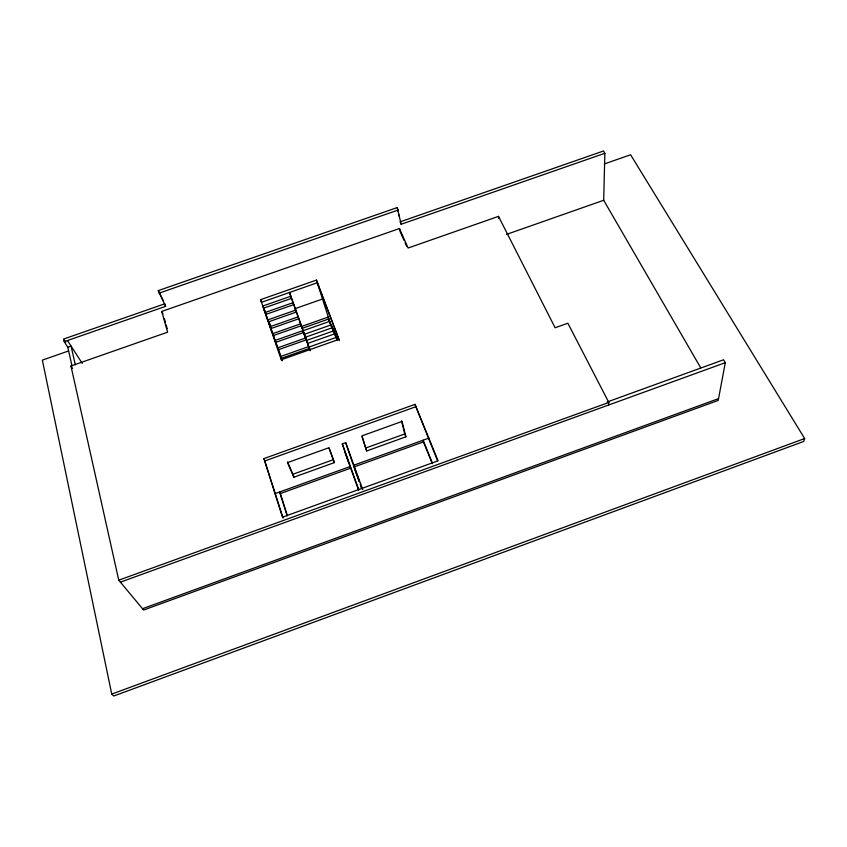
<?xml version="1.0" encoding="UTF-8"?>
<svg xmlns="http://www.w3.org/2000/svg" width="847" height="847" viewBox="0 0 847 847"><rect width="100%" height="100%" fill="white"/><g stroke="black" fill="none" stroke-linecap="round" stroke-linejoin="round"><path stroke-width="1.27" d="M604.864 153.275L401.15 224.264L400.07 221.861L603.498 150.999L604.864 153.275L603.689 200.284L506.495 234.407M608.728 404.982L608.824 402.452L567.85 323.215L555.113 327.768L498.491 216.377L408.095 248.012L399.456 228.531L161.724 311.431L167.611 332.172L70.947 365.999L118.76 580.184L143.63 610.041L718.214 400.419L725.297 362.685L723.571 359.784L607.183 401.997M604.377 163.926L630.602 154.768L804.65 438.534L803.718 441.446L113.784 696.001L111.74 694.095L42.35 360.123L68.575 350.965M111.74 694.095L804.65 438.534M142.518 608.718L718.552 398.619M118.76 580.184L608.824 402.452M120.401 582.154L725.297 362.685M274.957 493.685L350.086 466.559L358.662 490.392M429.058 438.047L353.4 465.363L359.234 481.424M287.228 515.918L279.605 492.001L280.336 493.568L350.647 468.169L342.283 443.913L345.703 442.685L362.76 489.651M353.951 466.983L423.468 441.869L423.087 440.207L432.446 463.267M263.957 458.576L414.977 404.379L438.058 460.8L282.475 517.199L263.957 458.576L283.131 518.12M264.815 460.948L416.459 406.507M287.504 461.88L292.893 474.256L333.337 459.677L329.144 448.201M366.698 450.953L361.976 435.845L402.05 421.435L405.893 436.819L366.698 450.953L365.618 448.052L404.76 433.95L401.489 420.895M334.374 462.6L328.922 447.724L287.504 462.621L293.867 477.21L334.374 462.6L333.337 459.677M306.37 339.838L290.817 296.228L262.845 306.021L278.409 349.705L306.37 339.838L310.193 350.489M306.423 340.483L333.75 330.828L337.053 339.171L336.492 337.318L308.869 347.079L310.076 350.425M278.409 349.705L280.728 356.471L308.795 346.539M280.728 356.471L281.437 358.302L309.441 348.403M281.215 359.784L339.012 339.34L316.46 280.082L260.558 299.647L281.32 359.795M267.779 319.922L295.762 310.087M268.52 321.828L296.429 312.024M270.182 326.677L298.176 316.831M270.913 328.572L298.832 318.747M272.67 333.686L300.674 323.819M273.39 335.56L301.331 325.724M301.246 326.582L327.916 317.18L329.292 320.812L328.731 318.98L301.934 328.424M275.074 340.452L303.088 330.574M275.794 342.326L303.734 332.469M305.238 337.297L332.437 327.704L332.998 329.547L331.219 324.846L304.158 334.385L307.292 342.887M277.689 347.852L305.725 337.964M291.548 298.356L263.661 308.139L282.337 360.737M265.153 312.479L293.115 302.665M265.894 314.406L293.782 304.624M294.65 308.795L323.31 298.737M164.869 303.787L63.62 339.054L64.203 341.68L165.599 306.349L158.273 290.606L397.254 207.568L401.15 224.264M159.003 293.178L398.334 209.982M64.203 341.68L67.802 347.206L71.053 346.074L75.288 364.782M70.947 365.999L72.556 368.434M64.33 340.145L65.738 342.315M67.485 340.547L82.265 363.416M603.72 200.326L700.734 367.852M161.724 311.431L163.026 313.983M158.273 290.606L163.217 300.494M400.006 231.316L404.061 240.463M405.078 242.761L406.602 246.191M330.139 323.385L331.251 325.968M331.759 327.175L337.328 340.515M437.55 460.694L414.977 404.379M423.468 441.869L432.319 463.69M404.76 433.95L405.893 436.819M260.558 299.647L261.554 302.263L317.276 282.75L339.329 340.674M263.904 308.393L266.254 314.512M269.071 321.871L271.421 328.001M336.492 337.318L337.328 339.531M332.437 327.704L334.321 332.68L333.75 330.828M328.731 318.98L331.78 326.688L331.219 324.846M331.283 326.391L316.46 280.082M332.68 330.076L333.612 332.532M360.578 485.13L361.923 488.835M354.395 468.211L359.319 481.784M360.219 484.251L361.553 487.957M290.817 296.228L289.462 292.49L310.246 350.7M308.71 346.73L307.525 343.459L334.999 333.75L335.56 335.603M304.391 335.137L302.834 330.828L329.758 321.341L330.319 323.183M342.283 443.913L358.8 489.682M344.602 451.345L349.049 463.669M281.437 358.302L282.157 360.409M345.703 442.685L352.998 464.167M292.893 474.256L293.867 477.21M280.336 493.568L287.144 514.923M362.061 436.692L365.618 448.052M165.112 304.645L165.599 306.349M164.413 318.864L165.451 322.516M166.139 324.952L167.177 328.604M67.802 347.206L71.995 365.936M399.456 228.531L399.826 230.384M397.254 207.568L397.952 211.136M398.429 213.518L398.895 215.9M498.491 216.377L498.661 218.272"/></g></svg>
